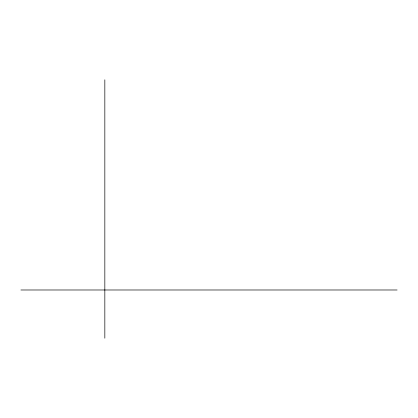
<?xml version="1.0" encoding="UTF-8"?>
<svg xmlns="http://www.w3.org/2000/svg" width="418" height="418" viewBox="0 0 418 418"><rect width="100%" height="100%" fill="white"/><g stroke="black" fill="none" stroke-linecap="round" stroke-linejoin="round"><path stroke-width="0.63" d="M20.9 289.987L397.1 289.987M104.834 79.807L104.834 338.193"/></g></svg>
